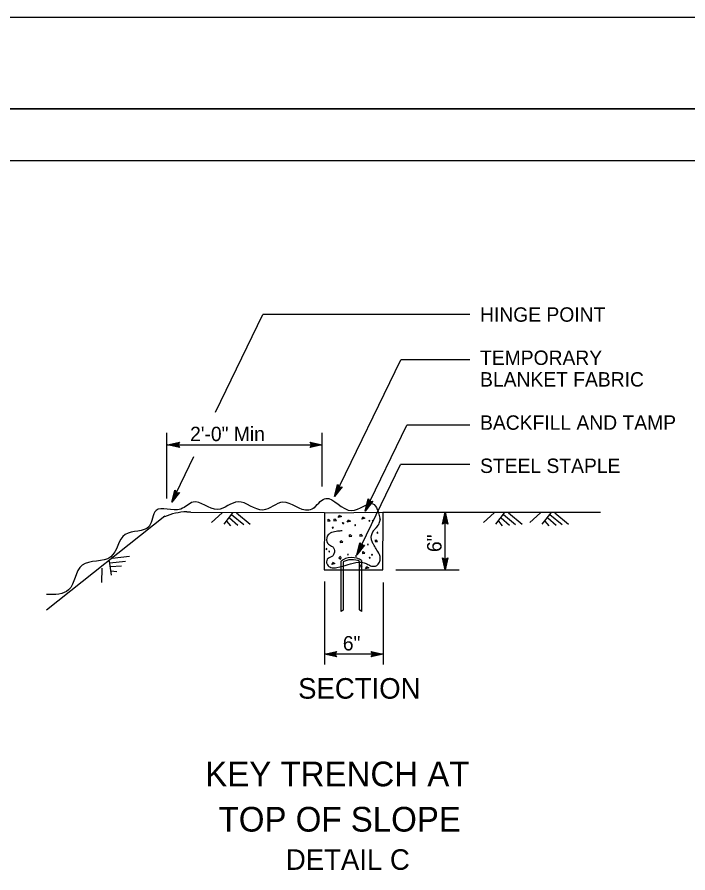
# Model space of a CAD drawing. Extents: x -894 to 866, y -476 to 714.
# Drawn here: x -178.2 to 147.6, y 297.7 to 713.6 of the extents above; entities that cross this region are included whole.
import ezdxf

# ---------------------------------------------------------------- set-up
doc = ezdxf.new("R2010")
doc.units = 0
for name, color, linetype in [('10 Sheet Format', 7, 'Continuous'), ('56 Stage 3 Anno', 7, 'Continuous'), ('57 Undefined', 7, 'Continuous'), ('58 Soundwalls', 7, 'Continuous'), ('60 Nongeo Data', 7, 'Continuous')]:
    doc.layers.add(name, color=color, linetype=linetype)

msp = doc.modelspace()

# ---------------------------------------------------------------- linework, layer by layer
at = {"layer": '10 Sheet Format'}
for p, q in [((-863.46, 668.96), (836.55, 668.96)), ((-813.45, 643.96), (811.55, 643.96))]:
    msp.add_line(p, q, dxfattribs=at)
for points in [[(-894.04, 713.56), (865.96, 713.56), (865.96, -476.44), (-894.04, -476.44)], [(-863.46, -431.04), (836.55, -431.04), (836.55, 668.96), (-863.46, 668.96)]]:
    msp.add_lwpolyline(points, close=True, dxfattribs=at)
at = {"layer": '56 Stage 3 Anno'}
for p, q in [((-81.86, 521.6), (-58.83, 569.02)), ((41.58, 569.02), (-58.83, 569.02)), ((-24.13, 480.51), (8.17, 547)), ((41.58, 547), (8.17, 547)), ((-9.22, 473.54), (11, 515.18)), ((41.58, 515.18), (11, 515.18)), ((-105.45, 479.56), (-105.45, 511.51)), ((-30.08, 485.39), (-30.08, 511.51)), ((-105.26, 505.75), (-99.35, 507.06)), ((-105.26, 505.75), (-30.08, 505.75)), ((-99.36, 504.43), (-105.26, 505.75)), ((-105.26, 505.75), (-105.26, 505.75)), ((-99.57, 504.78), (-103.9, 505.75)), ((-103.89, 505.75), (-99.59, 506.71)), ((-102.54, 505.75), (-99.76, 506.36)), ((-99.8, 505.14), (-102.54, 505.75)), ((-101.18, 505.75), (-99.99, 506.01)), ((-99.97, 505.48), (-101.18, 505.75)), ((-99.36, 507.06), (-100.14, 505.75)), ((-100.14, 505.75), (-99.36, 504.43)), ((-99.36, 507.06), (-99.36, 507.06)), ((-99.36, 504.43), (-99.36, 504.43)), ((-35.2, 505.75), (-35.98, 507.07)), ((-35.98, 507.07), (-35.98, 507.07)), ((-35.98, 507.07), (-30.08, 505.75)), ((-30.08, 505.75), (-35.98, 504.44)), ((-35.98, 504.44), (-35.2, 505.75)), ((-35.98, 504.44), (-35.98, 504.44)), ((-35.77, 506.72), (-31.44, 505.75)), ((-31.45, 505.75), (-35.75, 504.79)), ((-32.8, 505.75), (-35.58, 505.14)), ((-35.54, 506.36), (-32.8, 505.75)), ((-35.37, 506.02), (-34.16, 505.75)), ((-34.16, 505.75), (-35.35, 505.49)), ((-30.08, 505.75), (-30.08, 505.75)), ((-103.13, 477.82), (-92.37, 499.97)), ((-13.3, 452.24), (8.03, 496.15)), ((41.58, 496.15), (8.03, 496.15)), ((-103.13, 477.82), (-101.68, 483.69)), ((-99.33, 482.52), (-103.13, 477.82)), ((-99.73, 482.49), (-102.53, 479.03)), ((-102.52, 479.05), (-101.47, 483.33)), ((-101.92, 480.25), (-101.24, 483.02)), ((-100.15, 482.44), (-101.92, 480.25)), ((-101.68, 483.69), (-101.68, 483.69)), ((-101.68, 483.69), (-100.86, 482.4)), ((-101.32, 481.47), (-101.02, 482.66)), ((-100.86, 482.4), (-99.33, 482.52)), ((-99.33, 482.52), (-99.33, 482.52)), ((-24.13, 480.51), (-22.68, 486.38)), ((-20.32, 485.21), (-24.13, 480.51)), ((-23.52, 481.74), (-22.46, 486.02)), ((-20.73, 485.18), (-23.52, 481.72)), ((-22.92, 482.94), (-22.23, 485.71)), ((-21.15, 485.13), (-22.92, 482.94)), ((-22.68, 486.38), (-22.68, 486.38)), ((-22.68, 486.38), (-21.85, 485.09)), ((-22.31, 484.16), (-22.02, 485.34)), ((-21.53, 485.13), (-22.31, 484.16)), ((-21.85, 485.09), (-20.32, 485.21)), ((-20.32, 485.21), (-20.32, 485.21)), ((-100.54, 482.44), (-101.32, 481.47)), ((-24.13, 480.51), (-24.13, 480.51)), ((-9.22, 473.54), (-7.78, 479.41)), ((-8.62, 474.77), (-7.56, 479.05)), ((-8.02, 475.97), (-7.33, 478.74)), ((-7.78, 479.41), (-7.78, 479.41)), ((-7.78, 479.41), (-6.95, 478.12)), ((-7.41, 477.19), (-7.12, 478.37)), ((-103.13, 477.82), (-103.13, 477.82)), ((-5.42, 478.24), (-9.22, 473.54)), ((-5.83, 478.21), (-8.62, 474.75)), ((-6.25, 478.16), (-8.02, 475.97)), ((-6.63, 478.16), (-7.41, 477.19)), ((-6.95, 478.12), (-5.42, 478.24)), ((-5.42, 478.24), (-5.42, 478.24)), ((-9.22, 473.54), (-9.22, 473.54)), ((28.34, 467.11), (29.66, 473.01)), ((28.69, 467.32), (29.65, 471.65)), ((29.04, 467.55), (29.65, 470.29)), ((29.65, 470.29), (30.27, 467.51)), ((29.66, 444.89), (29.66, 473.01)), ((29.66, 473.01), (29.66, 473.01)), ((29.66, 473.01), (30.96, 467.11)), ((29.66, 471.64), (30.61, 467.34)), ((29.66, 467.89), (28.34, 467.11)), ((28.34, 467.11), (28.34, 467.11)), ((29.38, 467.72), (29.65, 468.93)), ((29.65, 468.93), (29.92, 467.74)), ((30.96, 467.11), (29.66, 467.89)), ((30.96, 467.11), (30.96, 467.11)), ((-13.3, 452.24), (-11.85, 458.11)), ((-12.7, 453.47), (-11.64, 457.75)), ((-11.85, 458.11), (-11.85, 458.11)), ((-11.85, 458.11), (-11.03, 456.82)), ((-9.5, 456.94), (-13.3, 452.24)), ((-9.91, 456.91), (-12.7, 453.45)), ((-12.09, 454.67), (-11.41, 457.44)), ((-10.33, 456.86), (-12.09, 454.67)), ((-11.49, 455.89), (-11.2, 457.07)), ((-10.71, 456.86), (-11.49, 455.89)), ((-11.03, 456.82), (-9.5, 456.94)), ((-9.5, 456.94), (-9.5, 456.94)), ((-13.3, 452.24), (-13.3, 452.24)), ((29.66, 444.89), (28.35, 450.79)), ((28.35, 450.79), (28.35, 450.79)), ((28.35, 450.79), (29.66, 450.01)), ((29.65, 446.26), (28.7, 450.56)), ((29.66, 447.61), (29.04, 450.39)), ((29.66, 448.97), (29.39, 450.16)), ((29.66, 450.01), (30.97, 450.79)), ((30.97, 450.79), (29.66, 444.89)), ((30.62, 450.58), (29.66, 446.25)), ((30.27, 450.35), (29.66, 447.61)), ((29.93, 450.18), (29.66, 448.97)), ((30.97, 450.79), (30.97, 450.79)), ((5.72, 444.89), (36.43, 444.89)), ((29.66, 444.89), (29.66, 444.89)), ((-28.95, 439.27), (-28.95, 399.01)), ((-0.41, 438.76), (-0.41, 399.01)), ((-28.95, 404.01), (-23.04, 405.32)), ((-0.41, 404.01), (-28.95, 404.01)), ((-23.04, 402.69), (-28.95, 404.01)), ((-28.95, 404.01), (-28.95, 404.01)), ((-23.26, 403.04), (-27.59, 404.01)), ((-27.58, 404.01), (-23.27, 404.96)), ((-26.23, 404), (-23.45, 404.62)), ((-23.49, 403.39), (-26.23, 404)), ((-24.87, 404), (-23.68, 404.27)), ((-23.66, 403.73), (-24.87, 404)), ((-23.04, 405.32), (-23.83, 404.01)), ((-23.83, 404.01), (-23.04, 402.69)), ((-23.04, 405.32), (-23.04, 405.32)), ((-5.53, 404.01), (-6.32, 405.33)), ((-6.32, 405.33), (-6.32, 405.33)), ((-6.32, 405.33), (-0.41, 404.01)), ((-0.41, 404.01), (-6.32, 402.7)), ((-6.32, 402.7), (-5.53, 404.01)), ((-6.1, 404.97), (-1.77, 404.01)), ((-1.78, 404), (-6.09, 403.05)), ((-3.13, 404.01), (-5.91, 403.39)), ((-5.87, 404.62), (-3.13, 404.01)), ((-5.7, 404.28), (-4.49, 404.01)), ((-4.49, 404.01), (-5.68, 403.75)), ((-0.41, 404.01), (-0.41, 404.01)), ((-23.04, 402.69), (-23.04, 402.69)), ((-6.32, 402.7), (-6.32, 402.7))]:
    msp.add_line(p, q, dxfattribs=at)
at = {"layer": '58 Soundwalls'}
for p, q in [((-78.59, 472.58), (-83.77, 467.9)), ((-73.64, 472.59), (-77.9, 467.08)), ((-75.13, 470.25), (-71.07, 466.61)), ((-74.06, 471.76), (-68.13, 466.96)), ((-71.64, 472.58), (-65, 467.21)), ((-22.29, 470.42), (-21.71, 471.37)), ((-20.76, 470.93), (-22.29, 470.42)), ((-21.85, 471.51), (-20.76, 470.93)), ((-10.85, 469.55), (-10.26, 470.5)), ((-9.32, 470.06), (-10.85, 469.55)), ((-10.41, 470.64), (-9.32, 470.06)), ((53.45, 472.58), (48.27, 467.9)), ((58.39, 472.59), (54.14, 467.08)), ((56.91, 470.25), (60.96, 466.61)), ((57.98, 471.76), (63.91, 466.96)), ((60.4, 472.58), (67.04, 467.21)), ((76, 472.58), (70.82, 467.9)), ((80.95, 472.59), (76.69, 467.08)), ((79.46, 470.25), (83.52, 466.61)), ((80.53, 471.76), (86.46, 466.96)), ((82.95, 472.58), (89.59, 467.21)), ((-76.54, 468.66), (-74.64, 466.36)), ((-26.81, 469.4), (-27.54, 469.19)), ((-27.39, 469.33), (-27.39, 468.6)), ((-27.39, 468.6), (-26.22, 468.75)), ((-26.22, 468.75), (-26.81, 469.4)), ((-23.75, 469.62), (-24.47, 469.4)), ((-24.33, 469.55), (-24.33, 468.82)), ((-24.33, 468.82), (-23.16, 468.97)), ((-23.16, 468.97), (-23.75, 469.62)), ((-20.39, 467.95), (-20.03, 467.44)), ((-20.39, 467.95), (-19.59, 467.73)), ((-20.03, 467.44), (-19.52, 467.51)), ((-19.52, 467.51), (-19.59, 467.73)), ((-17.92, 468.17), (-17.33, 469.11)), ((-16.39, 468.68), (-17.92, 468.17)), ((-17.48, 469.26), (-16.39, 468.68)), ((-13.94, 466.82), (-14.34, 466.64)), ((-14.27, 466.71), (-13.98, 466.28)), ((-13.98, 466.28), (-13.91, 466.86)), ((-13.91, 466.86), (-13.98, 466.79)), ((-7.09, 469), (-7.49, 468.82)), ((-7.42, 468.9), (-7.13, 468.46)), ((-7.13, 468.46), (-7.06, 469.04)), ((-7.06, 469.04), (-7.13, 468.97)), ((-5.42, 469), (-5.82, 468.82)), ((-5.75, 468.9), (-5.45, 468.46)), ((-5.45, 468.46), (-5.38, 469.04)), ((-5.38, 469.04), (-5.45, 468.97)), ((55.5, 468.66), (57.4, 466.36)), ((78.05, 468.66), (79.95, 466.36)), ((-24.62, 465.55), (-25.28, 465.55)), ((-25.2, 465.62), (-24.98, 464.97)), ((-24.98, 464.97), (-24.62, 465.55)), ((-16.31, 461.99), (-17.04, 461.77)), ((-16.9, 461.91), (-16.9, 461.19)), ((-15.73, 461.33), (-16.31, 461.99)), ((-11.14, 462.06), (-11.87, 461.84)), ((-11.72, 461.99), (-11.72, 461.26)), ((-10.56, 461.4), (-11.14, 462.06)), ((-3.09, 463.19), (-3.49, 463)), ((-3.41, 463.08), (-3.12, 462.64)), ((-3.12, 462.64), (-3.05, 463.22)), ((-3.05, 463.22), (-3.12, 463.15)), ((-20.68, 459), (-21.41, 458.79)), ((-21.27, 458.93), (-21.27, 458.2)), ((-21.27, 458.2), (-20.1, 458.35)), ((-20.1, 458.35), (-20.68, 459)), ((-16.9, 461.19), (-15.73, 461.33)), ((-11.97, 456.81), (-11.39, 457.76)), ((-11.72, 461.26), (-10.56, 461.4)), ((-11.48, 457.82), (-10.38, 457.23)), ((-3.71, 459.44), (-4.43, 459.22)), ((-4.29, 459.37), (-4.29, 458.64)), ((-4.29, 458.64), (-3.12, 458.79)), ((-3.12, 458.79), (-3.71, 459.44)), ((-27.86, 455.26), (-28.26, 455.08)), ((-28.19, 455.15), (-27.9, 454.71)), ((-27.9, 454.71), (-27.83, 455.29)), ((-27.83, 455.29), (-27.9, 455.22)), ((-26.55, 454.02), (-26.95, 453.84)), ((-26.88, 453.91), (-26.59, 453.48)), ((-26.59, 453.48), (-26.51, 454.06)), ((-26.51, 454.06), (-26.59, 453.99)), ((-10.47, 457.32), (-12, 456.81)), ((-9.97, 453.69), (-10.7, 453.48)), ((-10.56, 453.62), (-10.56, 452.89)), ((-9.39, 453.04), (-9.97, 453.69)), ((-7.75, 457.44), (-8.15, 457.26)), ((-8.08, 457.33), (-7.79, 456.89)), ((-7.79, 456.89), (-7.71, 457.48)), ((-7.71, 457.48), (-7.79, 457.4)), ((-133.55, 449.22), (-132.63, 442.32)), ((-133.26, 448.34), (-125.67, 449.18)), ((-132.14, 450.64), (-123.65, 451.58)), ((-21.12, 451.51), (-22, 450.71)), ((-22, 450.71), (-21.2, 450.2)), ((-20.83, 450.93), (-21.2, 451.29)), ((-21.2, 450.2), (-20.83, 450.93)), ((-17.44, 452.57), (-17.84, 452.39)), ((-17.77, 452.46), (-17.48, 452.02)), ((-17.48, 452.02), (-17.41, 452.6)), ((-17.41, 452.6), (-17.48, 452.53)), ((-13.51, 451.91), (-13.91, 451.73)), ((-13.83, 451.8), (-13.54, 451.37)), ((-13.54, 451.37), (-13.47, 451.95)), ((-13.47, 451.95), (-13.54, 451.88)), ((-10.56, 452.89), (-9.39, 453.04)), ((-6.87, 451.04), (-7.28, 450.86)), ((-7.2, 450.93), (-6.91, 450.49)), ((-6.91, 450.49), (-6.84, 451.08)), ((-6.84, 451.08), (-6.91, 451)), ((-5.71, 452.49), (-6.11, 452.31)), ((-6.04, 452.39), (-5.75, 451.95)), ((-5.75, 451.95), (-5.67, 452.53)), ((-5.67, 452.53), (-5.75, 452.46)), ((-137.02, 445.69), (-137.33, 438.72)), ((-132.93, 446.51), (-127.49, 446.84)), ((-25.42, 447.51), (-24.84, 448.46)), ((-23.89, 448.02), (-25.42, 447.51)), ((-24.98, 448.6), (-23.89, 448.02)), ((-11.28, 447.22), (-12.01, 447)), ((-11.87, 447.15), (-11.87, 446.42)), ((-11.87, 446.42), (-10.7, 446.57)), ((-10.7, 446.57), (-11.28, 447.22)), ((-9.03, 445.4), (-8.44, 446.35)), ((-7.49, 445.91), (-9.03, 445.4)), ((-8.59, 446.49), (-7.49, 445.91)), ((-132.8, 444.4), (-129.82, 444.13))]:
    msp.add_line(p, q, dxfattribs=at)
at = {"layer": '60 Nongeo Data'}
for p, q in [((-106.52, 470.96), (-164.02, 425.29)), ((-28.85, 472.71), (-0.53, 472.92)), ((-20.87, 424.62), (-20.87, 449.16))]:
    msp.add_line(p, q, dxfattribs=at)
for points in [[(-95.88, 473.16), (-94.1, 473.15)], [(-93.85, 472.93), (-28.98, 472.8), (-29.12, 445), (-0.63, 445.01), (-0.51, 473.01), (105.08, 473.01)], [(-10.96, 449.44), (-11.03, 424.74), (-12, 425.47), (-11.87, 448.67), (-11.87, 449.04)], [(-19.89, 448.8), (-19.89, 425.35), (-20.87, 424.74)]]:
    msp.add_lwpolyline(points, dxfattribs=at)
msp.add_arc((-95.1, 445.27), 27.9, 91.5935, 114.4816, dxfattribs=at)
for centre, major_axis, ratio, start_param, end_param in [((-15.76, 447.21), (-5.99, 0), 0.620606, 3.784193, 5.732342), ((-15.67, 446.95), (5.46, 0), 0.531722, 0.800603, 2.454807)]:
    msp.add_ellipse(centre, major_axis=major_axis, ratio=ratio, start_param=start_param, end_param=end_param, dxfattribs=at)
for points in [[(-33.7, 475.18), (-36.62, 473.97), (-49.16, 477.85), (-58.87, 473.97), (-70.88, 478.03), (-80.94, 474.32), (-92.77, 477.85), (-98.77, 474.5), (-110.78, 473.8), (-114.13, 466.04), (-125.7, 462.16), (-132.76, 451.23), (-146.71, 447.18), (-153.24, 435.19), (-164.02, 432.93)], [(-33.82, 475.08), (-28.22, 479.68), (-15.7, 473.77), (-5.5, 477.06), (-1.94, 469.45)], [(-3.89, 465.35), (-2.58, 467.05), (-2.22, 468.07), (-1.86, 469.09), (-2, 469.96)], [(-20.43, 463.89), (-22.61, 463.67), (-27.57, 461.34), (-27.42, 457.93), (-25.53, 456.47), (-24.51, 455.67), (-24.36, 452.76), (-25.46, 451.38), (-27.64, 450.07), (-27.93, 448.76), (-27.5, 447.31), (-25.89, 446.14), (-22.9, 446.07), (-17.51, 447.53), (-12.34, 448.62), (-9.64, 448.4), (-7.89, 447.6), (-6.07, 446.8), (-3.59, 447.02), (-2.28, 448.62), (-1.84, 450.58), (-2.28, 452.4), (-3.88, 455.16), (-5.2, 457.42), (-5.92, 459.09), (-6.22, 460.84), (-4.98, 464.11), (-4.03, 465.2), (-3.52, 465.78)]]:
    msp.add_spline(points, degree=3, dxfattribs=at)

# ---------------------------------------------------------------- texts
at = {"layer": '57 Undefined'}
for s, height, p in [('HINGE POINT ', 7, (46.62, 565.52)), ('TEMPORARY ', 7, (46.62, 544.52)), ('BLANKET FABRIC', 7, (46.62, 534.02)), ('BACKFILL AND TAMP', 7, (46.62, 513.02)), ('2\'-0" Min', 7, (-94.23, 507.5)), ('STEEL STAPLE', 7, (46.62, 492.02)), ('6"', 7, (-20.04, 405.76)), ('SECTION', 10, (-41.76, 382.33)), ('KEY TRENCH AT', 12, (-86.89, 339.74)), ('TOP OF SLOPE', 12, (-80.39, 317.74)), ('DETAIL C', 10, (-47.69, 299.15))]:
    msp.add_text(s, height=height, dxfattribs=at).set_placement(p)
msp.add_text('6"', height=7, rotation=90, dxfattribs=at).set_placement((27.9, 453.59))

doc.saveas('drawing.dxf')
